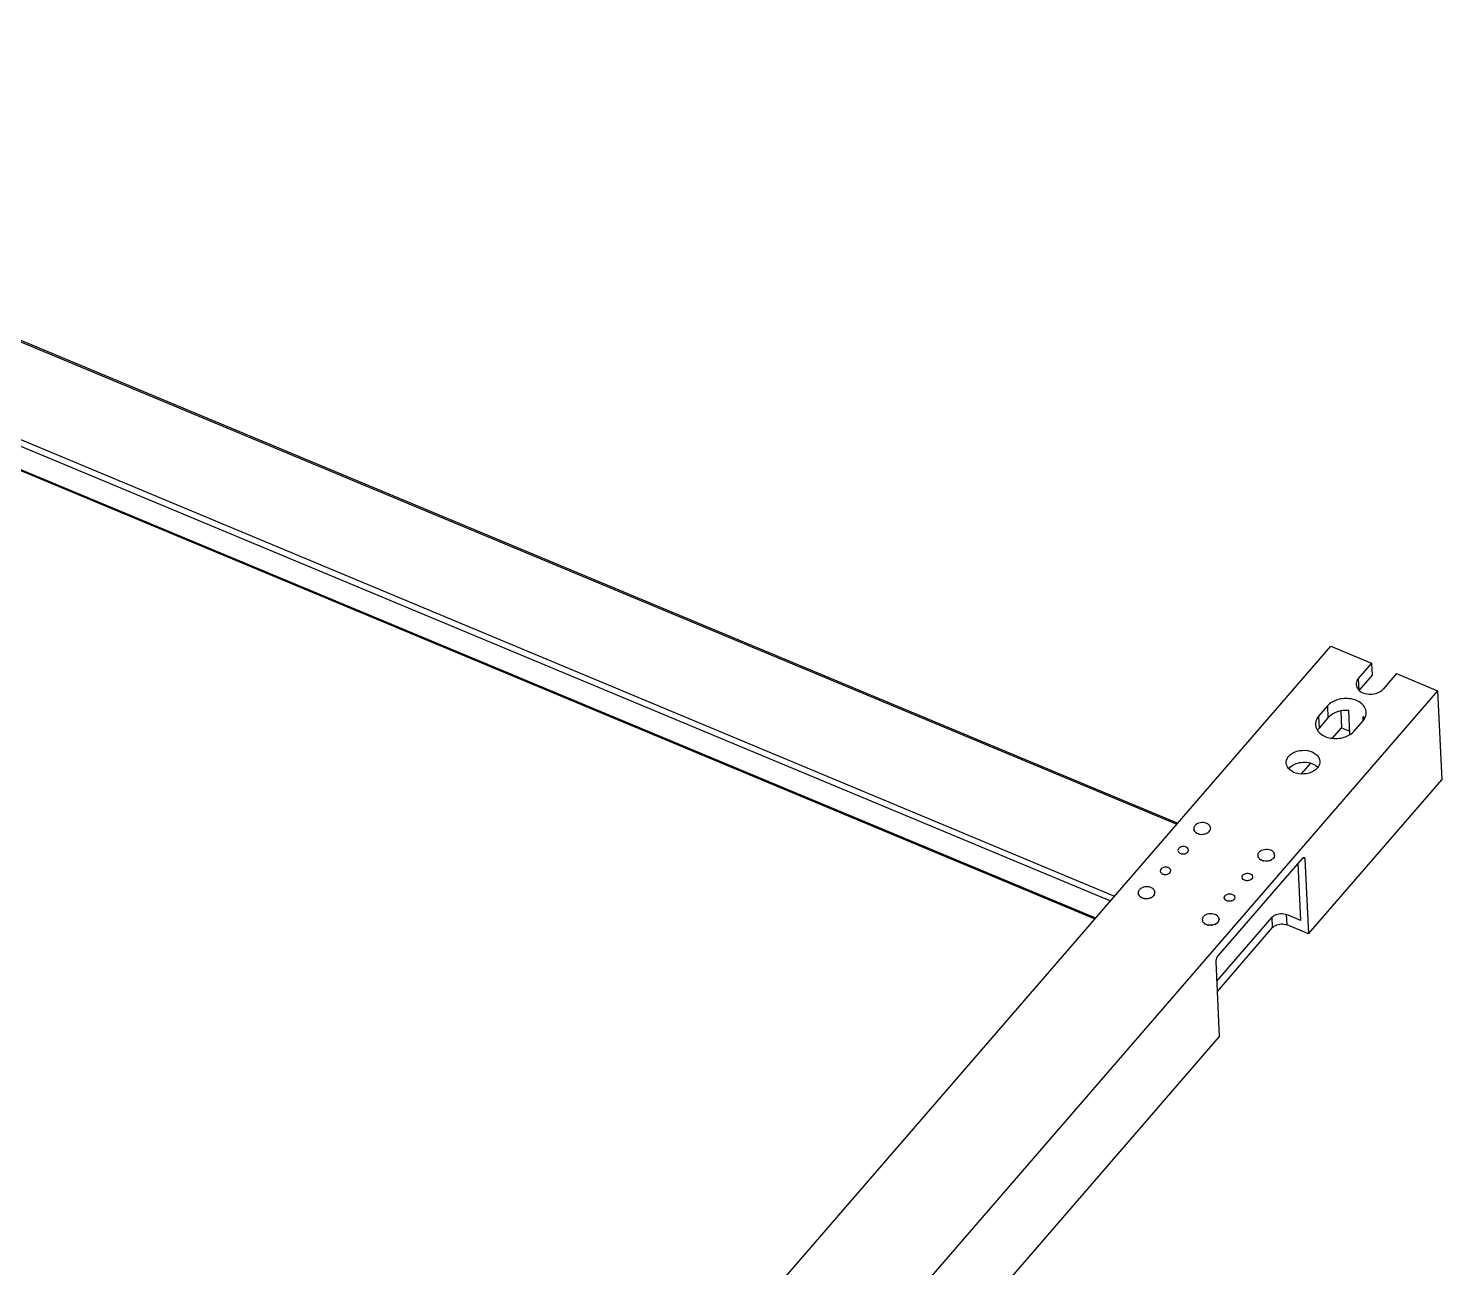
# Model space of a CAD drawing. Header units: millimetres. Extents: x 562 to 17351, y 2396 to 6995.
# Drawn here: x 6395.2 to 6563.5, y 3137.3 to 3285 of the extents above; entities that cross this region are included whole.
import ezdxf

# ---------------------------------------------------------------- set-up
doc = ezdxf.new("R2010")
doc.units = ezdxf.units.MM
doc.layers.add('02___PRT_ALL_AXES', color=7, linetype='Continuous')

msp = doc.modelspace()

# ---------------------------------------------------------------- linework, layer by layer
at = {"linetype": 'Continuous'}
for p, q in [((6305.2925, 3284.989), (6532.092, 3190.3071)), ((6297.2776, 3275.7161), (6524.0771, 3181.0342)), ((6296.2963, 3273.3529), (6522.3159, 3178.9966)), ((6296.3023, 3273.225), (6522.2363, 3178.9044)), ((6550.3061, 3211.3803), (6555.1819, 3209.3448)), ((6555.1819, 3209.3448), (6553.5948, 3207.5087)), ((6555.2486, 3207.9305), (6553.6616, 3206.0943)), ((6555.1819, 3209.3448), (6555.2486, 3207.9305)), ((6558.1497, 3208.1058), (6556.5626, 3206.2697)), ((6558.1497, 3208.1058), (6563.0254, 3206.0704)), ((6553.5948, 3207.5087), (6553.6597, 3206.134)), ((6563.0254, 3206.0704), (6563.5263, 3195.4629)), ((6549.917, 3204.2548), (6548.859, 3203.0307)), ((6548.859, 3203.0307), (6548.9257, 3201.6164)), ((6549.9838, 3202.8405), (6548.9257, 3201.6164)), ((6549.917, 3204.2548), (6549.9838, 3202.8405)), ((6551.5029, 3203.6388), (6551.5965, 3201.6564)), ((6552.6026, 3200.8588), (6552.4678, 3203.7119)), ((6554.1858, 3202.5365), (6554.1638, 3203.0039)), ((6550.5312, 3200.4238), (6551.5965, 3201.6564)), ((6551.5965, 3201.6564), (6552.5844, 3201.244)), ((6553.0987, 3201.2608), (6554.1568, 3202.4849)), ((6546.8408, 3196.1541), (6547.9373, 3197.4228)), ((6547.6558, 3177.1013), (6563.5263, 3195.4629)), ((6533.9727, 3189.5989), (6533.9973, 3189.6051)), ((6533.998, 3189.5957), (6533.9727, 3189.5989)), ((6533.976, 3189.5674), (6534.0003, 3189.5744)), ((6534.0016, 3189.565), (6533.976, 3189.5674)), ((6533.9813, 3189.5362), (6534.0052, 3189.5439)), ((6534.007, 3189.5346), (6533.9813, 3189.5362)), ((6533.9885, 3189.5052), (6534.0119, 3189.5136)), ((6534.0144, 3189.5044), (6533.9885, 3189.5052)), ((6533.9977, 3189.4745), (6534.0205, 3189.4836)), ((6534.0236, 3189.4744), (6533.9977, 3189.4745)), ((6534.0087, 3189.4441), (6534.031, 3189.4539)), ((6534.0346, 3189.4449), (6534.0087, 3189.4441)), ((6534.0216, 3189.4141), (6534.0433, 3189.4246)), ((6534.0475, 3189.4157), (6534.0216, 3189.4141)), ((6534.0364, 3189.3847), (6534.0575, 3189.3958)), ((6534.0622, 3189.387), (6534.0364, 3189.3847)), ((6534.053, 3189.3557), (6534.0734, 3189.3675)), ((6534.0786, 3189.3589), (6534.053, 3189.3557)), ((6536.0126, 3189.5978), (6535.9869, 3189.5946)), ((6535.9886, 3189.6041), (6536.0126, 3189.5978)), ((6536.017, 3189.6293), (6535.9916, 3189.6254)), ((6535.9926, 3189.6348), (6536.017, 3189.6293)), ((6536.0195, 3189.6609), (6535.9943, 3189.6562)), ((6535.9948, 3189.6657), (6536.0195, 3189.6609)), ((6535.995, 3189.6965), (6536.0201, 3189.6926)), ((6536.0201, 3189.6926), (6535.9951, 3189.6871)), ((6534.0714, 3189.3273), (6534.091, 3189.3397)), ((6534.0968, 3189.3313), (6534.0714, 3189.3273)), ((6534.2172, 3189.1723), (6534.2318, 3189.1877)), ((6534.2405, 3189.1807), (6534.2172, 3189.1723)), ((6534.247, 3189.1494), (6534.2607, 3189.1653)), ((6534.2698, 3189.1586), (6534.247, 3189.1494)), ((6534.2782, 3189.1275), (6534.2909, 3189.1438)), ((6534.3005, 3189.1374), (6534.2782, 3189.1275)), ((6534.6544, 3188.9705), (6534.6564, 3188.9888)), ((6534.6691, 3188.9859), (6534.6544, 3188.9705)), ((6534.6969, 3188.9616), (6534.6978, 3188.9799)), ((6535.0946, 3188.9429), (6535.0855, 3188.9598)), ((6535.0989, 3188.9611), (6535.0946, 3188.9429)), ((6535.139, 3188.9477), (6535.1289, 3188.9643)), ((6535.1421, 3188.9659), (6535.139, 3188.9477)), ((6535.5163, 3189.05), (6535.4978, 3189.0624)), ((6535.5093, 3189.0674), (6535.5163, 3189.05)), ((6535.5542, 3189.0675), (6535.535, 3189.0793)), ((6535.5462, 3189.0847), (6535.5542, 3189.0675)), ((6535.8235, 3189.2851), (6535.8404, 3189.2716)), ((6535.8648, 3189.2986), (6535.8401, 3189.3034)), ((6535.8472, 3189.3116), (6535.8648, 3189.2986)), ((6536.9009, 3174.4655), (6546.9522, 3186.0945)), ((6541.6043, 3186.4129), (6541.6289, 3186.4192)), ((6541.6296, 3186.4097), (6541.6043, 3186.4129)), ((6541.6076, 3186.3815), (6541.6319, 3186.3885)), ((6541.6332, 3186.3791), (6541.6076, 3186.3815)), ((6541.6129, 3186.3502), (6541.6367, 3186.358)), ((6541.6386, 3186.3486), (6541.6129, 3186.3502)), ((6541.6201, 3186.3192), (6541.6435, 3186.3277)), ((6541.6459, 3186.3184), (6541.6201, 3186.3192)), ((6541.6293, 3186.2885), (6541.6521, 3186.2976)), ((6541.6551, 3186.2885), (6541.6293, 3186.2885)), ((6541.6403, 3186.2581), (6541.6626, 3186.268)), ((6541.6662, 3186.2589), (6541.6403, 3186.2581)), ((6541.6532, 3186.2282), (6541.6749, 3186.2387)), ((6541.6791, 3186.2298), (6541.6532, 3186.2282)), ((6541.668, 3186.1987), (6541.689, 3186.2098)), ((6541.6938, 3186.2011), (6541.668, 3186.1987)), ((6541.6846, 3186.1698), (6541.705, 3186.1815)), ((6541.7102, 3186.1729), (6541.6846, 3186.1698)), ((6541.703, 3186.1414), (6541.7226, 3186.1538)), ((6541.7284, 3186.1453), (6541.703, 3186.1414)), ((6541.8488, 3185.9863), (6541.8634, 3186.0018)), ((6541.8721, 3185.9948), (6541.8488, 3185.9863)), ((6543.4551, 3186.0992), (6543.472, 3186.0857)), ((6543.4964, 3186.1127), (6543.4717, 3186.1174)), ((6543.4788, 3186.1257), (6543.4964, 3186.1127)), ((6543.6442, 3186.4118), (6543.6185, 3186.4087)), ((6543.6201, 3186.4181), (6543.6442, 3186.4118)), ((6543.6486, 3186.4434), (6543.6232, 3186.4394)), ((6543.6242, 3186.4489), (6543.6486, 3186.4434)), ((6543.6511, 3186.475), (6543.6259, 3186.4703)), ((6543.6263, 3186.4797), (6543.6511, 3186.475)), ((6543.6266, 3186.5106), (6543.6517, 3186.5066)), ((6543.6517, 3186.5066), (6543.6267, 3186.5011)), ((6547.2334, 3186.0469), (6546.977, 3186.154)), ((6547.2334, 3186.0469), (6547.6558, 3177.1013)), ((6541.8786, 3185.9635), (6541.8923, 3185.9793)), ((6541.9014, 3185.9726), (6541.8786, 3185.9635)), ((6541.9098, 3185.9416), (6541.9225, 3185.9578)), ((6541.9321, 3185.9514), (6541.9098, 3185.9416)), ((6542.286, 3185.7845), (6542.288, 3185.8028)), ((6542.3007, 3185.8), (6542.286, 3185.7845)), ((6542.3285, 3185.7756), (6542.3294, 3185.794)), ((6542.7262, 3185.7569), (6542.7171, 3185.7739)), ((6542.7305, 3185.7751), (6542.7262, 3185.7569)), ((6542.7706, 3185.7617), (6542.7604, 3185.7783)), ((6542.7737, 3185.78), (6542.7706, 3185.7617)), ((6543.1478, 3185.864), (6543.1294, 3185.8764)), ((6543.1409, 3185.8815), (6543.1478, 3185.864)), ((6543.1858, 3185.8816), (6543.1666, 3185.8933)), ((6543.1778, 3185.8988), (6543.1858, 3185.8816)), ((6546.7495, 3178.6929), (6546.4286, 3185.4886)), ((6527.36, 3181.9482), (6527.3846, 3181.9545)), ((6527.3853, 3181.945), (6527.36, 3181.9482)), ((6527.3633, 3181.9168), (6527.3876, 3181.9238)), ((6527.3889, 3181.9144), (6527.3633, 3181.9168)), ((6527.3686, 3181.8855), (6527.3925, 3181.8933)), ((6527.3943, 3181.8839), (6527.3686, 3181.8855)), ((6527.3758, 3181.8545), (6527.3992, 3181.863)), ((6527.4017, 3181.8537), (6527.3758, 3181.8545)), ((6527.385, 3181.8238), (6527.4078, 3181.8329)), ((6527.4109, 3181.8238), (6527.385, 3181.8238)), ((6527.396, 3181.7934), (6527.4183, 3181.8033)), ((6527.4219, 3181.7942), (6527.396, 3181.7934)), ((6527.4089, 3181.7635), (6527.4306, 3181.774)), ((6527.4348, 3181.7651), (6527.4089, 3181.7635)), ((6527.4237, 3181.734), (6527.4448, 3181.7451)), ((6527.4495, 3181.7364), (6527.4237, 3181.734)), ((6527.4403, 3181.705), (6527.4607, 3181.7168)), ((6527.4659, 3181.7082), (6527.4403, 3181.705)), ((6527.4587, 3181.6767), (6527.4783, 3181.689)), ((6527.4841, 3181.6806), (6527.4587, 3181.6767)), ((6527.6045, 3181.5216), (6527.6191, 3181.5371)), ((6527.6278, 3181.5301), (6527.6045, 3181.5216)), ((6527.6343, 3181.4988), (6527.648, 3181.5146)), ((6527.6571, 3181.5079), (6527.6343, 3181.4988)), ((6527.6655, 3181.4769), (6527.6782, 3181.4931)), ((6527.6878, 3181.4867), (6527.6655, 3181.4769)), ((6528.0417, 3181.3198), (6528.0437, 3181.3381)), ((6528.0564, 3181.3352), (6528.0417, 3181.3198)), ((6528.0842, 3181.3109), (6528.0851, 3181.3292)), ((6528.4819, 3181.2922), (6528.4728, 3181.3092)), ((6528.4862, 3181.3104), (6528.4819, 3181.2922)), ((6528.5263, 3181.297), (6528.5162, 3181.3136)), ((6528.5294, 3181.3153), (6528.5263, 3181.297)), ((6528.9036, 3181.3993), (6528.8851, 3181.4117)), ((6528.8966, 3181.4168), (6528.9036, 3181.3993)), ((6528.9415, 3181.4168), (6528.9223, 3181.4286)), ((6528.9335, 3181.4341), (6528.9415, 3181.4168)), ((6529.2108, 3181.6345), (6529.2277, 3181.621)), ((6529.2521, 3181.648), (6529.2274, 3181.6527)), ((6529.2345, 3181.6609), (6529.2521, 3181.648)), ((6529.3999, 3181.9471), (6529.3742, 3181.9439)), ((6529.3759, 3181.9534), (6529.3999, 3181.9471)), ((6529.4043, 3181.9787), (6529.3789, 3181.9747)), ((6529.3799, 3181.9842), (6529.4043, 3181.9787)), ((6529.4068, 3182.0103), (6529.3816, 3182.0055)), ((6529.3821, 3182.015), (6529.4068, 3182.0103)), ((6529.3823, 3182.0459), (6529.4074, 3182.0419)), ((6529.4074, 3182.0419), (6529.3824, 3182.0364)), ((6546.7495, 3178.6929), (6545.0535, 3179.4008)), ((6545.112, 3178.1633), (6545.0535, 3179.4008)), ((6534.9916, 3178.7623), (6535.0162, 3178.7685)), ((6535.0169, 3178.7591), (6534.9916, 3178.7623)), ((6534.9949, 3178.7308), (6535.0192, 3178.7378)), ((6535.0205, 3178.7284), (6534.9949, 3178.7308)), ((6535.0002, 3178.6996), (6535.024, 3178.7073)), ((6535.0259, 3178.698), (6535.0002, 3178.6996)), ((6535.0074, 3178.6685), (6535.0308, 3178.677)), ((6535.0332, 3178.6677), (6535.0074, 3178.6685)), ((6535.0166, 3178.6378), (6535.0394, 3178.647)), ((6535.0424, 3178.6378), (6535.0166, 3178.6378)), ((6535.0276, 3178.6075), (6535.0499, 3178.6173)), ((6535.0535, 3178.6083), (6535.0276, 3178.6075)), ((6535.0405, 3178.5775), (6535.0622, 3178.588)), ((6535.0664, 3178.5791), (6535.0405, 3178.5775)), ((6535.0553, 3178.548), (6535.0763, 3178.5592)), ((6535.0811, 3178.5504), (6535.0553, 3178.548)), ((6535.0719, 3178.5191), (6535.0923, 3178.5309)), ((6535.0975, 3178.5223), (6535.0719, 3178.5191)), ((6535.0903, 3178.4907), (6535.1099, 3178.5031)), ((6535.1157, 3178.4947), (6535.0903, 3178.4907)), ((6535.2361, 3178.3357), (6535.2507, 3178.3511)), ((6535.2594, 3178.3441), (6535.2361, 3178.3357)), ((6535.2659, 3178.3128), (6535.2796, 3178.3287)), ((6535.2887, 3178.3219), (6535.2659, 3178.3128)), ((6535.2971, 3178.2909), (6535.3098, 3178.3072)), ((6535.3194, 3178.3007), (6535.2971, 3178.2909)), ((6535.6733, 3178.1338), (6535.6753, 3178.1521)), ((6535.688, 3178.1493), (6535.6733, 3178.1338)), ((6535.7158, 3178.125), (6535.7167, 3178.1433)), ((6536.1135, 3178.1063), (6536.1044, 3178.1232)), ((6536.1178, 3178.1244), (6536.1135, 3178.1063)), ((6536.1579, 3178.1111), (6536.1477, 3178.1277)), ((6536.161, 3178.1293), (6536.1579, 3178.1111)), ((6536.5351, 3178.2133), (6536.5167, 3178.2257)), ((6536.5282, 3178.2308), (6536.5351, 3178.2133)), ((6536.5731, 3178.2309), (6536.5539, 3178.2427)), ((6536.5651, 3178.2481), (6536.5731, 3178.2309)), ((6536.763, 3171.4778), (6543.3323, 3179.0783)), ((6536.8215, 3170.2403), (6543.3908, 3177.8407)), ((6536.8424, 3178.4485), (6536.8593, 3178.435)), ((6536.8837, 3178.462), (6536.859, 3178.4668)), ((6536.8661, 3178.475), (6536.8837, 3178.462)), ((6537.0315, 3178.7611), (6537.0058, 3178.758)), ((6537.0074, 3178.7674), (6537.0315, 3178.7611)), ((6537.0359, 3178.7927), (6537.0105, 3178.7887)), ((6537.0115, 3178.7982), (6537.0359, 3178.7927)), ((6537.0384, 3178.8243), (6537.0132, 3178.8196)), ((6537.0136, 3178.8291), (6537.0384, 3178.8243)), ((6537.0139, 3178.8599), (6537.039, 3178.8559)), ((6537.039, 3178.8559), (6537.014, 3178.8504)), ((6543.3908, 3177.8407), (6543.3323, 3179.0783)), ((6547.6558, 3177.1013), (6545.112, 3178.1633)), ((6537.0755, 3164.8603), (6536.6531, 3173.8059))]:
    msp.add_line(p, q, dxfattribs=at)
at = {"color": 7, "linetype": 'Continuous'}
for p, q in [((6372.4245, 3005.5772), (6550.3061, 3211.3803)), ((6563.0254, 3206.0704), (6385.1438, 3000.2673)), ((6410.773, 3018.7324), (6537.0755, 3164.8603))]:
    msp.add_line(p, q, dxfattribs=at)
at = {"linetype": 'Continuous'}
for centre, radius, start, end in [((6534.4951, 3189.6379), 0.4989, 182.70362, 183.760881), ((6534.4965, 3189.638), 0.5002, 184.849196, 187.296388), ((6534.5006, 3189.6386), 0.5044, 188.380926, 190.814669), ((6534.5074, 3189.64), 0.5114, 191.891196, 194.302671), ((6534.5169, 3189.6425), 0.5212, 195.367379, 197.748415), ((6534.5289, 3189.6465), 0.5339, 198.797839, 201.141111), ((6534.5433, 3189.6522), 0.5493, 202.172201, 204.471382), ((6534.5573, 3189.6587), 0.5647, 205.478606, 206.836117), ((6534.5633, 3189.6617), 0.5715, 206.83527, 207.727763), ((6534.5781, 3189.6697), 0.5883, 208.718596, 210.914987), ((6534.5981, 3189.682), 0.6118, 211.877603, 214.017516), ((6535.3154, 3189.7664), 0.6997, 322.325536, 324.282221), ((6535.4605, 3189.6909), 0.5352, 343.94598, 346.285308), ((6535.473, 3189.6879), 0.5223, 347.333109, 349.710848), ((6535.4806, 3189.6865), 0.5146, 350.776383, 351.229837), ((6535.4836, 3189.6861), 0.5116, 351.228476, 353.184059), ((6535.4902, 3189.6854), 0.5049, 354.25872, 356.690713), ((6535.4963, 3189.6851), 0.4988, 1.309148, 2.703581), ((6535.4946, 3189.6851), 0.5005, 357.774659, 0.220964), ((6534.6195, 3189.6967), 0.6377, 214.954464, 217.035923), ((6534.7371, 3189.8083), 0.8002, 229.058971, 230.848159), ((6534.7607, 3189.8377), 0.8379, 231.629795, 233.36487), ((6534.7837, 3189.8691), 0.8768, 234.122975, 235.806327), ((6534.8059, 3189.9021), 0.9167, 236.542024, 238.176266), ((6534.827, 3189.9366), 0.9571, 238.890759, 240.478659), ((6534.8468, 3189.9721), 0.9978, 241.173206, 242.717627), ((6534.9225, 3190.1522), 1.1934, 251.737729, 253.108402), ((6534.9326, 3190.1858), 1.2285, 253.710385, 255.054843), ((6534.9409, 3190.2177), 1.2614, 255.645804, 256.966769), ((6534.9476, 3190.2473), 1.2918, 257.547902, 258.848035), ((6534.9528, 3190.2745), 1.3195, 259.420508, 260.702407), ((6534.9623, 3190.3685), 1.414, 273.773578, 274.997674), ((6534.9627, 3190.3642), 1.4098, 275.541558, 276.026988), ((6534.963, 3190.3616), 1.4071, 276.026894, 276.76898), ((6534.9641, 3190.3529), 1.3983, 277.314312, 278.54755), ((6534.9662, 3190.3393), 1.3846, 279.09621, 280.337567), ((6535.008, 3190.1924), 1.2317, 290.168765, 291.510869), ((6535.0209, 3190.1601), 1.1968, 292.111749, 293.479806), ((6535.0347, 3190.1287), 1.1626, 294.093718, 295.220094), ((6535.0402, 3190.1169), 1.1495, 295.2217, 295.492133), ((6535.0524, 3190.092), 1.1218, 296.115976, 297.544323), ((6535.0708, 3190.0572), 1.0825, 298.185343, 299.648132), ((6535.0909, 3190.0224), 1.0423, 300.305082, 301.805227), ((6535.1125, 3189.988), 1.0017, 302.479407, 304.019838), ((6535.1848, 3189.891), 0.8806, 309.372053, 311.050611), ((6535.2106, 3189.8617), 0.8416, 311.806532, 313.536572), ((6535.2368, 3189.8345), 0.8037, 314.315921, 316.099859), ((6535.2572, 3189.815), 0.7755, 316.907988, 317.516961), ((6535.2663, 3189.8066), 0.7632, 317.515325, 318.746385), ((6535.2895, 3189.7867), 0.7325, 319.572726, 321.470426), ((6542.1267, 3186.4519), 0.4989, 182.70362, 183.760881), ((6542.128, 3186.452), 0.5002, 184.849196, 187.296388), ((6542.1322, 3186.4526), 0.5044, 188.380926, 190.814669), ((6542.139, 3186.454), 0.5114, 191.891196, 194.302671), ((6542.1485, 3186.4565), 0.5212, 195.367379, 197.748415), ((6542.1605, 3186.4605), 0.5339, 198.797839, 201.141111), ((6542.1749, 3186.4662), 0.5493, 202.172201, 204.471382), ((6542.1889, 3186.4727), 0.5648, 205.478621, 206.842434), ((6542.195, 3186.4758), 0.5715, 206.841563, 207.727753), ((6542.2097, 3186.4838), 0.5883, 208.718596, 210.914987), ((6542.2297, 3186.496), 0.6118, 211.877603, 214.017516), ((6542.2511, 3186.5107), 0.6377, 214.954464, 217.035923), ((6542.3686, 3186.6223), 0.8002, 229.058971, 230.848159), ((6542.3923, 3186.6517), 0.8379, 231.629795, 233.36487), ((6542.8163, 3186.705), 0.8806, 309.372053, 311.050611), ((6542.8422, 3186.6758), 0.8416, 311.806532, 313.536572), ((6542.8684, 3186.6485), 0.8037, 314.315921, 316.099859), ((6542.8888, 3186.629), 0.7755, 316.907988, 317.516961), ((6542.8979, 3186.6207), 0.7632, 317.515325, 318.746385), ((6542.9211, 3186.6007), 0.7325, 319.572726, 321.470426), ((6542.947, 3186.5804), 0.6997, 322.325536, 324.282221), ((6543.0921, 3186.5049), 0.5352, 343.94598, 346.285308), ((6543.1046, 3186.5019), 0.5223, 347.333109, 349.710848), ((6543.1122, 3186.5006), 0.5146, 350.776377, 351.247005), ((6543.1152, 3186.5001), 0.5116, 351.245677, 353.184089), ((6543.1218, 3186.4994), 0.5049, 354.25872, 356.690713), ((6543.1279, 3186.4992), 0.4988, 1.309148, 2.703581), ((6543.1262, 3186.4992), 0.5005, 357.774659, 0.220964), ((6542.4153, 3186.6831), 0.8768, 234.122975, 235.806327), ((6542.4374, 3186.7162), 0.9167, 236.542024, 238.176266), ((6542.4585, 3186.7506), 0.9571, 238.890759, 240.478659), ((6542.4784, 3186.7862), 0.9978, 241.173206, 242.717627), ((6542.5541, 3186.9662), 1.1934, 251.737729, 253.108402), ((6542.5642, 3186.9999), 1.2285, 253.710385, 255.054843), ((6542.5725, 3187.0317), 1.2614, 255.645804, 256.966769), ((6542.5792, 3187.0614), 1.2918, 257.547902, 258.848035), ((6542.5844, 3187.0885), 1.3195, 259.420508, 260.702407), ((6542.5939, 3187.1825), 1.414, 273.773578, 274.997674), ((6542.5943, 3187.1783), 1.4098, 275.541558, 276.029774), ((6542.5946, 3187.1756), 1.4071, 276.029682, 276.768982), ((6542.5957, 3187.1669), 1.3983, 277.314312, 278.54755), ((6542.5978, 3187.1534), 1.3846, 279.09621, 280.337567), ((6542.6396, 3187.0065), 1.2317, 290.168765, 291.510869), ((6542.6525, 3186.9741), 1.1968, 292.111749, 293.479806), ((6542.6663, 3186.9427), 1.1625, 294.093703, 295.225134), ((6542.6719, 3186.9309), 1.1495, 295.226758, 295.492137), ((6542.684, 3186.9061), 1.1218, 296.115976, 297.544323), ((6542.7024, 3186.8713), 1.0825, 298.185343, 299.648132), ((6542.7225, 3186.8365), 1.0423, 300.305082, 301.805227), ((6542.7441, 3186.8021), 1.0017, 302.479407, 304.019838), ((6527.8824, 3181.9872), 0.4989, 182.70362, 183.760881), ((6527.8838, 3181.9873), 0.5002, 184.849196, 187.296388), ((6527.8879, 3181.9879), 0.5044, 188.380926, 190.814669), ((6527.8947, 3181.9893), 0.5114, 191.891196, 194.302671), ((6527.9042, 3181.9918), 0.5212, 195.367379, 197.748415), ((6527.9162, 3181.9958), 0.5339, 198.797839, 201.141111), ((6527.9306, 3182.0015), 0.5493, 202.172201, 204.471382), ((6527.9446, 3182.008), 0.5647, 205.478606, 206.836117), ((6527.9506, 3182.011), 0.5715, 206.83527, 207.727763), ((6527.9654, 3182.0191), 0.5883, 208.718596, 210.914987), ((6527.9854, 3182.0313), 0.6118, 211.877603, 214.017516), ((6528.0068, 3182.046), 0.6377, 214.954464, 217.035923), ((6528.1244, 3182.1576), 0.8002, 229.058971, 230.848159), ((6528.148, 3182.187), 0.8379, 231.629795, 233.36487), ((6528.171, 3182.2184), 0.8768, 234.122975, 235.806327), ((6528.1932, 3182.2515), 0.9167, 236.542024, 238.176266), ((6528.2143, 3182.2859), 0.9571, 238.890759, 240.478659), ((6528.2341, 3182.3215), 0.9978, 241.173206, 242.717627), ((6528.3098, 3182.5015), 1.1934, 251.737729, 253.108402), ((6528.3199, 3182.5351), 1.2285, 253.710385, 255.054843), ((6528.3282, 3182.567), 1.2614, 255.645804, 256.966769), ((6528.3349, 3182.5967), 1.2918, 257.547902, 258.848035), ((6528.3401, 3182.6238), 1.3195, 259.420508, 260.702407), ((6528.3496, 3182.7178), 1.414, 273.773578, 274.997674), ((6528.35, 3182.7135), 1.4098, 275.541558, 276.026988), ((6528.3503, 3182.7109), 1.4071, 276.026894, 276.76898), ((6528.3514, 3182.7022), 1.3983, 277.314312, 278.54755), ((6528.3535, 3182.6887), 1.3846, 279.09621, 280.337567), ((6528.3953, 3182.5418), 1.2317, 290.168765, 291.510869), ((6528.4082, 3182.5094), 1.1968, 292.111749, 293.479806), ((6528.422, 3182.4781), 1.1626, 294.093718, 295.220094), ((6528.4275, 3182.4662), 1.1495, 295.2217, 295.492133), ((6528.4397, 3182.4414), 1.1218, 296.115976, 297.544323), ((6528.4581, 3182.4065), 1.0825, 298.185343, 299.648132), ((6528.4782, 3182.3717), 1.0423, 300.305082, 301.805227), ((6528.4998, 3182.3374), 1.0017, 302.479407, 304.019838), ((6528.5721, 3182.2403), 0.8806, 309.372053, 311.050611), ((6528.5979, 3182.2111), 0.8416, 311.806532, 313.536572), ((6528.6241, 3182.1838), 0.8037, 314.315921, 316.099859), ((6528.6445, 3182.1643), 0.7755, 316.907988, 317.516961), ((6528.6536, 3182.156), 0.7632, 317.515325, 318.746385), ((6528.6768, 3182.136), 0.7325, 319.572726, 321.470426), ((6528.7027, 3182.1157), 0.6997, 322.325536, 324.282221), ((6528.8478, 3182.0402), 0.5352, 343.94598, 346.285308), ((6528.8603, 3182.0372), 0.5223, 347.333109, 349.710848), ((6528.8679, 3182.0359), 0.5146, 350.776383, 351.229837), ((6528.8709, 3182.0354), 0.5116, 351.228476, 353.184059), ((6528.8775, 3182.0347), 0.5049, 354.25872, 356.690713), ((6528.8836, 3182.0345), 0.4988, 1.309148, 2.703581), ((6528.8819, 3182.0345), 0.5005, 357.774659, 0.220964), ((6535.514, 3178.8012), 0.4989, 182.70362, 183.760881), ((6535.5153, 3178.8013), 0.5002, 184.849196, 187.296388), ((6535.5195, 3178.8019), 0.5044, 188.380926, 190.814669), ((6535.5263, 3178.8033), 0.5114, 191.891196, 194.302671), ((6535.5358, 3178.8059), 0.5212, 195.367379, 197.748415), ((6535.5478, 3178.8098), 0.5339, 198.797839, 201.141111), ((6535.5622, 3178.8156), 0.5493, 202.172201, 204.471382), ((6535.5762, 3178.822), 0.5648, 205.478621, 206.842434), ((6535.5823, 3178.8251), 0.5715, 206.841563, 207.727753), ((6535.597, 3178.8331), 0.5883, 208.718596, 210.914987), ((6535.617, 3178.8453), 0.6118, 211.877603, 214.017516), ((6535.6384, 3178.86), 0.6377, 214.954464, 217.035923), ((6535.7559, 3178.9716), 0.8002, 229.058971, 230.848159), ((6535.7796, 3179.001), 0.8379, 231.629795, 233.36487), ((6535.8026, 3179.0324), 0.8768, 234.122975, 235.806327), ((6535.8247, 3179.0655), 0.9167, 236.542024, 238.176266), ((6535.8458, 3179.1), 0.9571, 238.890759, 240.478659), ((6535.8657, 3179.1355), 0.9978, 241.173206, 242.717627), ((6535.9414, 3179.3156), 1.1934, 251.737729, 253.108402), ((6535.9515, 3179.3492), 1.2285, 253.710385, 255.054843), ((6535.9598, 3179.381), 1.2614, 255.645804, 256.966769), ((6535.9665, 3179.4107), 1.2918, 257.547902, 258.848035), ((6535.9717, 3179.4379), 1.3195, 259.420508, 260.702407), ((6535.9812, 3179.5318), 1.414, 273.773578, 274.997674), ((6535.9816, 3179.5276), 1.4098, 275.541558, 276.029774), ((6535.9819, 3179.5249), 1.4071, 276.029682, 276.768982), ((6535.983, 3179.5163), 1.3983, 277.314312, 278.54755), ((6535.9851, 3179.5027), 1.3846, 279.09621, 280.337567), ((6536.0269, 3179.3558), 1.2317, 290.168765, 291.510869), ((6536.0398, 3179.3234), 1.1968, 292.111749, 293.479806), ((6536.0536, 3179.2921), 1.1625, 294.093703, 295.225134), ((6536.0592, 3179.2803), 1.1495, 295.226758, 295.492137), ((6536.0713, 3179.2554), 1.1218, 296.115976, 297.544323), ((6536.0897, 3179.2206), 1.0825, 298.185343, 299.648132), ((6536.1098, 3179.1858), 1.0423, 300.305082, 301.805227), ((6536.1314, 3179.1514), 1.0017, 302.479407, 304.019838), ((6536.2036, 3179.0543), 0.8806, 309.372053, 311.050611), ((6536.2295, 3179.0251), 0.8416, 311.806532, 313.536572), ((6536.2557, 3178.9978), 0.8037, 314.315921, 316.099859), ((6536.2761, 3178.9783), 0.7755, 316.907988, 317.516961), ((6536.2852, 3178.97), 0.7632, 317.515325, 318.746385), ((6536.3084, 3178.95), 0.7325, 319.572726, 321.470426), ((6536.3343, 3178.9297), 0.6997, 322.325536, 324.282221), ((6536.4794, 3178.8542), 0.5352, 343.94598, 346.285308), ((6536.4919, 3178.8513), 0.5223, 347.333109, 349.710848), ((6536.4995, 3178.8499), 0.5146, 350.776377, 351.247005), ((6536.5025, 3178.8495), 0.5116, 351.245677, 353.184089), ((6536.5091, 3178.8487), 0.5049, 354.25872, 356.690713), ((6536.5152, 3178.8485), 0.4988, 1.309148, 2.703581), ((6536.5135, 3178.8485), 0.5005, 357.774659, 0.220964)]:
    msp.add_arc(centre, radius, start, end, dxfattribs=at)
for points, knots in [([(6553.5948, 3207.5087), (6553.5506, 3207.4575), (6553.3996, 3207.2541), (6553.3219, 3206.9921), (6553.3307, 3206.8066)], [0, 0, 0, 0, 0.26708691, 1, 1, 1, 1]), ([(6553.3307, 3206.8066), (6553.3435, 3206.5362), (6553.6979, 3205.9536), (6554.6503, 3205.6071), (6555.7, 3205.6635), (6556.3472, 3206.0205), (6556.5626, 3206.2697)], [0, 0, 0, 0, 0.2082914, 0.46519369, 0.7465211, 1, 1, 1, 1]), ([(6554.5341, 3203.4878), (6554.5159, 3203.8741), (6554.0094, 3204.7064), (6552.6489, 3205.2013), (6551.1492, 3205.1207), (6550.2247, 3204.6108), (6549.917, 3204.2548)], [0, 0, 0, 0, 0.20830594, 0.46519412, 0.74654448, 1, 1, 1, 1]), ([(6548.859, 3203.0307), (6548.7957, 3202.9575), (6548.5799, 3202.6671), (6548.4692, 3202.2927), (6548.4816, 3202.0278)], [0, 0, 0, 0, 0.2673484, 1, 1, 1, 1]), ([(6552.4678, 3203.7119), (6552.228, 3203.7312), (6551.3385, 3203.7137), (6550.4108, 3203.3345), (6549.9838, 3202.8405)], [0, 0, 0, 0, 0.26925521, 1, 1, 1, 1]), ([(6554.1568, 3202.4849), (6554.22, 3202.5581), (6554.4358, 3202.8485), (6554.5466, 3203.2229), (6554.5341, 3203.4878)], [0, 0, 0, 0, 0.2673484, 1, 1, 1, 1]), ([(6548.4816, 3202.0278), (6548.4998, 3201.6415), (6549.0064, 3200.8092), (6550.3669, 3200.3143), (6551.8665, 3200.3949), (6552.7911, 3200.9048), (6553.0987, 3201.2608)], [0, 0, 0, 0, 0.20830594, 0.46519412, 0.74654448, 1, 1, 1, 1]), ([(6546.9522, 3186.0945), (6546.97, 3186.115), (6547.0228, 3186.1705), (6547.1124, 3186.2229), (6547.1616, 3186.2024)], [0, 0, 0, 0, 0.33790844, 1, 1, 1, 1]), ([(6547.1616, 3186.2024), (6547.1981, 3186.1871), (6547.227, 3186.1221), (6547.2325, 3186.0657), (6547.2334, 3186.0469)], [0, 0, 0, 0, 0.67779389, 1, 1, 1, 1]), ([(6543.3323, 3179.0783), (6543.4244, 3179.1848), (6543.9172, 3179.5513), (6544.6263, 3179.5792), (6545.0535, 3179.4008)], [0, 0, 0, 0, 0.23324541, 1, 1, 1, 1]), ([(6543.3908, 3177.8407), (6543.4829, 3177.9473), (6543.9756, 3178.3138), (6544.6847, 3178.3417), (6545.112, 3178.1633)], [0, 0, 0, 0, 0.23324541, 1, 1, 1, 1]), ([(6536.6531, 3173.8059), (6536.6506, 3173.8588), (6536.6789, 3174.0957), (6536.7804, 3174.326), (6536.9009, 3174.4655)], [0, 0, 0, 0, 0.22338084, 1, 1, 1, 1])]:
    msp.add_open_spline(points, degree=3, knots=knots, dxfattribs=at)
for points in [[(6554.3458, 3202.788), (6554.2915, 3202.8649), (6554.2301, 3202.9371), (6554.1638, 3203.0039)], [(6548.9257, 3201.6164), (6548.8463, 3201.5245), (6548.7755, 3201.424), (6548.7174, 3201.3172)]]:
    msp.add_open_spline(points, degree=3, dxfattribs=at)
at = {"layer": '02___PRT_ALL_AXES', "linetype": 'Continuous'}
for p, q in [((6305.1685, 3284.8455), (6531.968, 3190.1637)), ((6297.7623, 3276.2768), (6524.5618, 3181.5949)), ((6543.3317, 3186.9935), (6543.4213, 3186.9234)), ((6536.719, 3179.3428), (6536.8086, 3179.2727))]:
    msp.add_line(p, q, dxfattribs=at)
for centre, radius, start, end in [((6546.4681, 3195.9099), 1.4358, 139.147772, 142.942338), ((6534.4943, 3189.6381), 0.498, 177.592556, 182.732211), ((6534.4965, 3189.6379), 0.5002, 171.15205, 177.587429), ((6534.4991, 3189.6384), 0.5029, 182.744166, 191.249521), ((6534.5109, 3189.6356), 0.5148, 166.761286, 171.143102), ((6534.5136, 3189.6413), 0.5177, 191.252758, 198.452203), ((6534.5483, 3189.6262), 0.5534, 158.012063, 166.699688), ((6534.5376, 3189.6495), 0.543, 198.471295, 206.91711), ((6534.8569, 3189.3672), 0.9624, 125.129941, 127.527479), ((6535.1756, 3189.4044), 0.9358, 57.729329, 59.984855), ((6535.2813, 3189.5462), 0.7586, 45.062425, 47.923574), ((6535.3112, 3189.5759), 0.7166, 40.803839, 45.075628), ((6535.4521, 3189.6726), 0.545, 21.496734, 24.960553), ((6535.4641, 3189.6773), 0.532, 17.9648, 21.496191), ((6535.4791, 3189.682), 0.5163, 10.612977, 17.980912), ((6535.4813, 3189.6872), 0.514, 347.061968, 351.14525), ((6535.4927, 3189.6846), 0.5025, 2.741881, 10.606479), ((6535.4954, 3189.685), 0.4998, 351.149871, 358.835704), ((6535.497, 3189.6849), 0.4981, 358.841957, 2.731976), ((6534.9421, 3190.2229), 1.2667, 256.960488, 258.8102), ((6535.0472, 3190.0999), 1.1312, 294.196163, 296.197562), ((6542.1258, 3186.4521), 0.498, 177.592556, 182.732211), ((6542.128, 3186.452), 0.5002, 171.15205, 177.587429), ((6542.1307, 3186.4524), 0.5029, 182.744166, 191.249521), ((6542.1424, 3186.4497), 0.5148, 166.761286, 171.143102), ((6542.1452, 3186.4554), 0.5177, 191.252758, 198.452203), ((6542.1691, 3186.4433), 0.5422, 161.353814, 166.750536), ((6542.1692, 3186.4635), 0.543, 198.471295, 206.91711), ((6542.1952, 3186.4346), 0.5697, 158.066642, 161.369995), ((6542.4885, 3186.1813), 0.9624, 125.129941, 127.527479), ((6542.8219, 3186.2422), 0.9079, 55.837649, 59.128234), ((6542.9129, 3186.3603), 0.7586, 45.062425, 47.923574), ((6542.9427, 3186.3899), 0.7166, 40.803839, 45.075628), ((6543.0837, 3186.4866), 0.545, 21.496734, 24.960553), ((6543.0957, 3186.4914), 0.532, 17.9648, 21.496191), ((6543.1107, 3186.4961), 0.5163, 10.612977, 17.980912), ((6543.1129, 3186.5013), 0.514, 347.061968, 351.14525), ((6543.1243, 3186.4987), 0.5025, 2.741881, 10.606479), ((6543.127, 3186.4991), 0.4998, 351.149871, 358.835704), ((6543.1286, 3186.499), 0.4981, 358.841957, 2.731976), ((6542.5737, 3187.0369), 1.2667, 256.960488, 258.8102), ((6542.6788, 3186.914), 1.1312, 294.196163, 296.197562), ((6527.8816, 3181.9874), 0.498, 177.592556, 182.732211), ((6527.8838, 3181.9873), 0.5002, 171.15205, 177.587429), ((6527.8864, 3181.9877), 0.5029, 182.744166, 191.249521), ((6527.8982, 3181.9849), 0.5148, 166.761286, 171.143102), ((6527.9009, 3181.9907), 0.5177, 191.252758, 198.452203), ((6527.9356, 3181.9755), 0.5534, 158.012063, 166.699688), ((6527.9249, 3181.9988), 0.543, 198.471295, 206.91711), ((6528.2442, 3181.7166), 0.9624, 125.129941, 127.527479), ((6528.3294, 3182.5722), 1.2667, 256.960488, 258.8102), ((6528.4345, 3182.4492), 1.1312, 294.196163, 296.197562), ((6528.5629, 3181.7538), 0.9358, 57.729329, 59.984855), ((6528.6686, 3181.8956), 0.7586, 45.062425, 47.923574), ((6528.6985, 3181.9252), 0.7166, 40.803839, 45.075628), ((6528.8394, 3182.0219), 0.545, 21.496734, 24.960553), ((6528.8514, 3182.0266), 0.532, 17.9648, 21.496191), ((6528.8664, 3182.0313), 0.5163, 10.612977, 17.980912), ((6528.8686, 3182.0366), 0.514, 347.061968, 351.14525), ((6528.88, 3182.034), 0.5025, 2.741881, 10.606479), ((6528.8827, 3182.0343), 0.4998, 351.149871, 358.835704), ((6528.8843, 3182.0342), 0.4981, 358.841957, 2.731976), ((6535.8758, 3178.5306), 0.9624, 125.129941, 127.527479), ((6536.2092, 3178.5915), 0.9079, 55.837649, 59.128234), ((6536.3002, 3178.7096), 0.7586, 45.062425, 47.923574), ((6535.5131, 3178.8014), 0.498, 177.592556, 182.732211), ((6535.5153, 3178.8013), 0.5002, 171.15205, 177.587429), ((6535.518, 3178.8018), 0.5029, 182.744166, 191.249521), ((6535.5297, 3178.799), 0.5148, 166.761286, 171.143102), ((6535.5325, 3178.8047), 0.5177, 191.252758, 198.452203), ((6535.5564, 3178.7926), 0.5422, 161.353814, 166.750536), ((6535.5565, 3178.8129), 0.543, 198.471295, 206.91711), ((6535.5825, 3178.784), 0.5697, 158.066642, 161.369995), ((6535.961, 3179.3863), 1.2667, 256.960488, 258.8102), ((6536.0661, 3179.2633), 1.1312, 294.196163, 296.197562), ((6536.33, 3178.7392), 0.7166, 40.803839, 45.075628), ((6536.471, 3178.8359), 0.545, 21.496734, 24.960553), ((6536.483, 3178.8407), 0.532, 17.9648, 21.496191), ((6536.498, 3178.8454), 0.5163, 10.612977, 17.980912), ((6536.5002, 3178.8506), 0.514, 347.061968, 351.14525), ((6536.5116, 3178.848), 0.5025, 2.741881, 10.606479), ((6536.5143, 3178.8484), 0.4998, 351.149871, 358.835704), ((6536.5159, 3178.8483), 0.4981, 358.841957, 2.731976)]:
    msp.add_arc(centre, radius, start, end, dxfattribs=at)
for points, knots in [([(6545.0135, 3197.461), (6545.0035, 3197.6729), (6545.0921, 3197.9724), (6545.2647, 3198.2048), (6545.3153, 3198.2633)], [0, 0, 0, 0, 0.7326516, 1, 1, 1, 1]), ([(6545.3153, 3198.2633), (6545.5615, 3198.5481), (6546.3011, 3198.9561), (6547.5008, 3199.0205), (6548.5892, 3198.6246), (6548.9944, 3197.9587), (6549.009, 3197.6497)], [0, 0, 0, 0, 0.25345573, 0.53480611, 0.7916943, 1, 1, 1, 1]), ([(6548.7071, 3196.8474), (6548.461, 3196.5626), (6547.7213, 3196.1546), (6546.5216, 3196.0902), (6545.4332, 3196.4861), (6545.028, 3197.152), (6545.0135, 3197.461)], [0, 0, 0, 0, 0.25345552, 0.53480588, 0.79169406, 1, 1, 1, 1]), ([(6545.3821, 3196.849), (6545.725, 3197.2457), (6546.811, 3197.6958), (6547.9466, 3197.5099), (6548.4145, 3197.2236)], [0, 0, 0, 0, 0.48874819, 1, 1, 1, 1]), ([(6549.009, 3197.6497), (6549.019, 3197.4378), (6548.9304, 3197.1383), (6548.7578, 3196.9059), (6548.7071, 3196.8474)], [0, 0, 0, 0, 0.73264738, 1, 1, 1, 1]), ([(6532.1231, 3187.0308), (6532.1277, 3186.9342), (6532.2542, 3186.7262), (6532.5943, 3186.6024), (6532.9692, 3186.6225), (6533.2004, 3186.75), (6533.2773, 3186.839)], [0, 0, 0, 0, 0.20829141, 0.4651709, 0.74648939, 1, 1, 1, 1]), ([(6533.3717, 3187.0897), (6533.3671, 3187.1863), (6533.2405, 3187.3944), (6532.9004, 3187.5181), (6532.5255, 3187.498), (6532.2943, 3187.3705), (6532.2174, 3187.2815)], [0, 0, 0, 0, 0.20829141, 0.4651709, 0.74648939, 1, 1, 1, 1]), ([(6530.007, 3184.5826), (6530.0116, 3184.486), (6530.1382, 3184.278), (6530.4783, 3184.1542), (6530.8532, 3184.1743), (6531.0843, 3184.3018), (6531.1613, 3184.3908)], [0, 0, 0, 0, 0.20829141, 0.4651709, 0.74648939, 1, 1, 1, 1]), ([(6531.2556, 3184.6415), (6531.251, 3184.7381), (6531.1244, 3184.9461), (6530.7843, 3185.0699), (6530.4094, 3185.0498), (6530.1783, 3184.9223), (6530.1013, 3184.8333)], [0, 0, 0, 0, 0.20829141, 0.4651709, 0.74648939, 1, 1, 1, 1]), ([(6539.849, 3184.0956), (6539.9259, 3184.1846), (6540.1571, 3184.312), (6540.532, 3184.3322), (6540.8721, 3184.2084), (6540.9987, 3184.0003), (6541.0033, 3183.9038)], [0, 0, 0, 0, 0.25351061, 0.5348291, 0.79170859, 1, 1, 1, 1]), ([(6540.9089, 3183.6531), (6540.832, 3183.564), (6540.6008, 3183.4366), (6540.2259, 3183.4164), (6539.8858, 3183.5402), (6539.7593, 3183.7483), (6539.7546, 3183.8448)], [0, 0, 0, 0, 0.25351061, 0.5348291, 0.79170859, 1, 1, 1, 1]), ([(6538.7929, 3181.2048), (6538.7159, 3181.1158), (6538.4848, 3180.9884), (6538.1099, 3180.9682), (6537.7698, 3181.092), (6537.6432, 3181.3001), (6537.6386, 3181.3966)], [0, 0, 0, 0, 0.25351061, 0.5348291, 0.79170859, 1, 1, 1, 1]), ([(6537.7329, 3181.6473), (6537.8099, 3181.7364), (6538.041, 3181.8638), (6538.4159, 3181.884), (6538.756, 3181.7602), (6538.8826, 3181.5521), (6538.8872, 3181.4556)], [0, 0, 0, 0, 0.25351061, 0.5348291, 0.79170859, 1, 1, 1, 1])]:
    msp.add_open_spline(points, degree=3, knots=knots, dxfattribs=at)
for points in [[(6548.4145, 3197.2236), (6548.5445, 3197.144), (6548.6662, 3197.0474), (6548.7689, 3196.9347)], [(6534.1477, 3190.0155), (6534.1011, 3189.9615), (6534.0618, 3189.8996), (6534.0351, 3189.8334)], [(6534.0534, 3189.4037), (6534.1065, 3189.2989), (6534.1941, 3189.2096), (6534.2912, 3189.1436)], [(6534.2706, 3190.1305), (6534.2261, 3190.0963), (6534.1844, 3190.0579), (6534.1477, 3190.0155)], [(6535.6438, 3190.2147), (6535.2564, 3190.4386), (6534.6689, 3190.4118), (6534.3031, 3190.1543)], [(6535.7897, 3190.1093), (6535.7542, 3190.1413), (6535.7157, 3190.1702), (6535.6753, 3190.1957)], [(6535.8436, 3189.3075), (6535.9088, 3189.3828), (6535.96, 3189.4751), (6535.9823, 3189.5721)], [(6535.9461, 3189.9025), (6535.9223, 3189.9537), (6535.8904, 3190.0014), (6535.8536, 3190.0441)], [(6534.2912, 3189.1436), (6534.4006, 3189.0693), (6534.5275, 3189.0186), (6534.6563, 3188.9888)], [(6534.6963, 3188.9802), (6534.9642, 3188.9272), (6535.2618, 3188.9562), (6535.5109, 3189.0681)], [(6535.5466, 3189.0849), (6535.6576, 3189.1396), (6535.7627, 3189.2139), (6535.8436, 3189.3075)], [(6532.2174, 3187.2815), (6532.159, 3187.214), (6532.1188, 3187.12), (6532.1231, 3187.0308)], [(6533.2773, 3186.839), (6533.3357, 3186.9066), (6533.3759, 3187.0006), (6533.3717, 3187.0897)], [(6541.6667, 3186.6474), (6541.6934, 3186.7136), (6541.7327, 3186.7755), (6541.7793, 3186.8295)], [(6541.9228, 3185.9576), (6541.8256, 3186.0236), (6541.7381, 3186.1129), (6541.685, 3186.2177)], [(6541.7793, 3186.8295), (6541.816, 3186.872), (6541.8577, 3186.9103), (6541.9022, 3186.9445)], [(6541.9347, 3186.9684), (6542.3038, 3187.2282), (6542.9004, 3187.2532), (6543.2878, 3187.0215)], [(6543.4752, 3186.1215), (6543.3943, 3186.0279), (6543.2892, 3185.9536), (6543.1782, 3185.899)], [(6543.6139, 3186.3862), (6543.5916, 3186.2891), (6543.5404, 3186.1969), (6543.4752, 3186.1215)], [(6543.4851, 3186.8582), (6543.522, 3186.8155), (6543.5539, 3186.7677), (6543.5777, 3186.7166)], [(6530.1013, 3184.8333), (6530.0429, 3184.7657), (6530.0027, 3184.6718), (6530.007, 3184.5826)], [(6531.1613, 3184.3908), (6531.2197, 3184.4584), (6531.2599, 3184.5523), (6531.2556, 3184.6415)], [(6542.2879, 3185.8029), (6542.1591, 3185.8327), (6542.0322, 3185.8833), (6541.9228, 3185.9576)], [(6543.1425, 3185.8822), (6542.8934, 3185.7702), (6542.5958, 3185.7412), (6542.3278, 3185.7943)], [(6529.0311, 3182.5641), (6528.6437, 3182.7879), (6528.0562, 3182.7611), (6527.6904, 3182.5037)], [(6539.7546, 3183.8448), (6539.7504, 3183.934), (6539.7906, 3184.028), (6539.849, 3184.0956)], [(6541.0033, 3183.9038), (6541.0075, 3183.8146), (6540.9673, 3183.7206), (6540.9089, 3183.6531)], [(6527.535, 3182.3648), (6527.4884, 3182.3108), (6527.4491, 3182.2489), (6527.4224, 3182.1827)], [(6527.4407, 3181.753), (6527.4938, 3181.6482), (6527.5814, 3181.5589), (6527.6785, 3181.4929)], [(6527.6579, 3182.4798), (6527.6134, 3182.4456), (6527.5717, 3182.4073), (6527.535, 3182.3648)], [(6527.6785, 3181.4929), (6527.7879, 3181.4186), (6527.9148, 3181.368), (6528.0436, 3181.3381)], [(6528.0836, 3181.3296), (6528.3515, 3181.2765), (6528.6491, 3181.3055), (6528.8982, 3181.4174)], [(6528.9339, 3181.4343), (6529.0449, 3181.4889), (6529.15, 3181.5632), (6529.2309, 3181.6568)], [(6529.177, 3182.4586), (6529.1415, 3182.4907), (6529.103, 3182.5195), (6529.0626, 3182.545)], [(6529.2309, 3181.6568), (6529.2961, 3181.7322), (6529.3473, 3181.8244), (6529.3696, 3181.9215)], [(6529.3334, 3182.2519), (6529.3096, 3182.303), (6529.2777, 3182.3508), (6529.2409, 3182.3935)], [(6537.6386, 3181.3966), (6537.6343, 3181.4858), (6537.6745, 3181.5798), (6537.7329, 3181.6473)], [(6538.8872, 3181.4556), (6538.8915, 3181.3664), (6538.8513, 3181.2724), (6538.7929, 3181.2048)], [(6535.1666, 3179.1789), (6535.2033, 3179.2213), (6535.245, 3179.2597), (6535.2895, 3179.2939)], [(6535.322, 3179.3177), (6535.6911, 3179.5775), (6536.2877, 3179.6026), (6536.6751, 3179.3708)], [(6535.054, 3178.9968), (6535.0807, 3179.063), (6535.12, 3179.1249), (6535.1666, 3179.1789)], [(6535.3101, 3178.3069), (6535.2129, 3178.3729), (6535.1254, 3178.4623), (6535.0723, 3178.5671)], [(6535.6752, 3178.1522), (6535.5464, 3178.182), (6535.4195, 3178.2327), (6535.3101, 3178.3069)], [(6536.5298, 3178.2315), (6536.2807, 3178.1195), (6535.9831, 3178.0906), (6535.7151, 3178.1436)], [(6536.8625, 3178.4709), (6536.7816, 3178.3773), (6536.6765, 3178.3029), (6536.5655, 3178.2483)], [(6537.0012, 3178.7355), (6536.9789, 3178.6385), (6536.9277, 3178.5462), (6536.8625, 3178.4709)], [(6536.8724, 3179.2075), (6536.9093, 3179.1648), (6536.9412, 3179.117), (6536.965, 3179.0659)]]:
    msp.add_open_spline(points, degree=3, dxfattribs=at)

doc.saveas('drawing.dxf')
